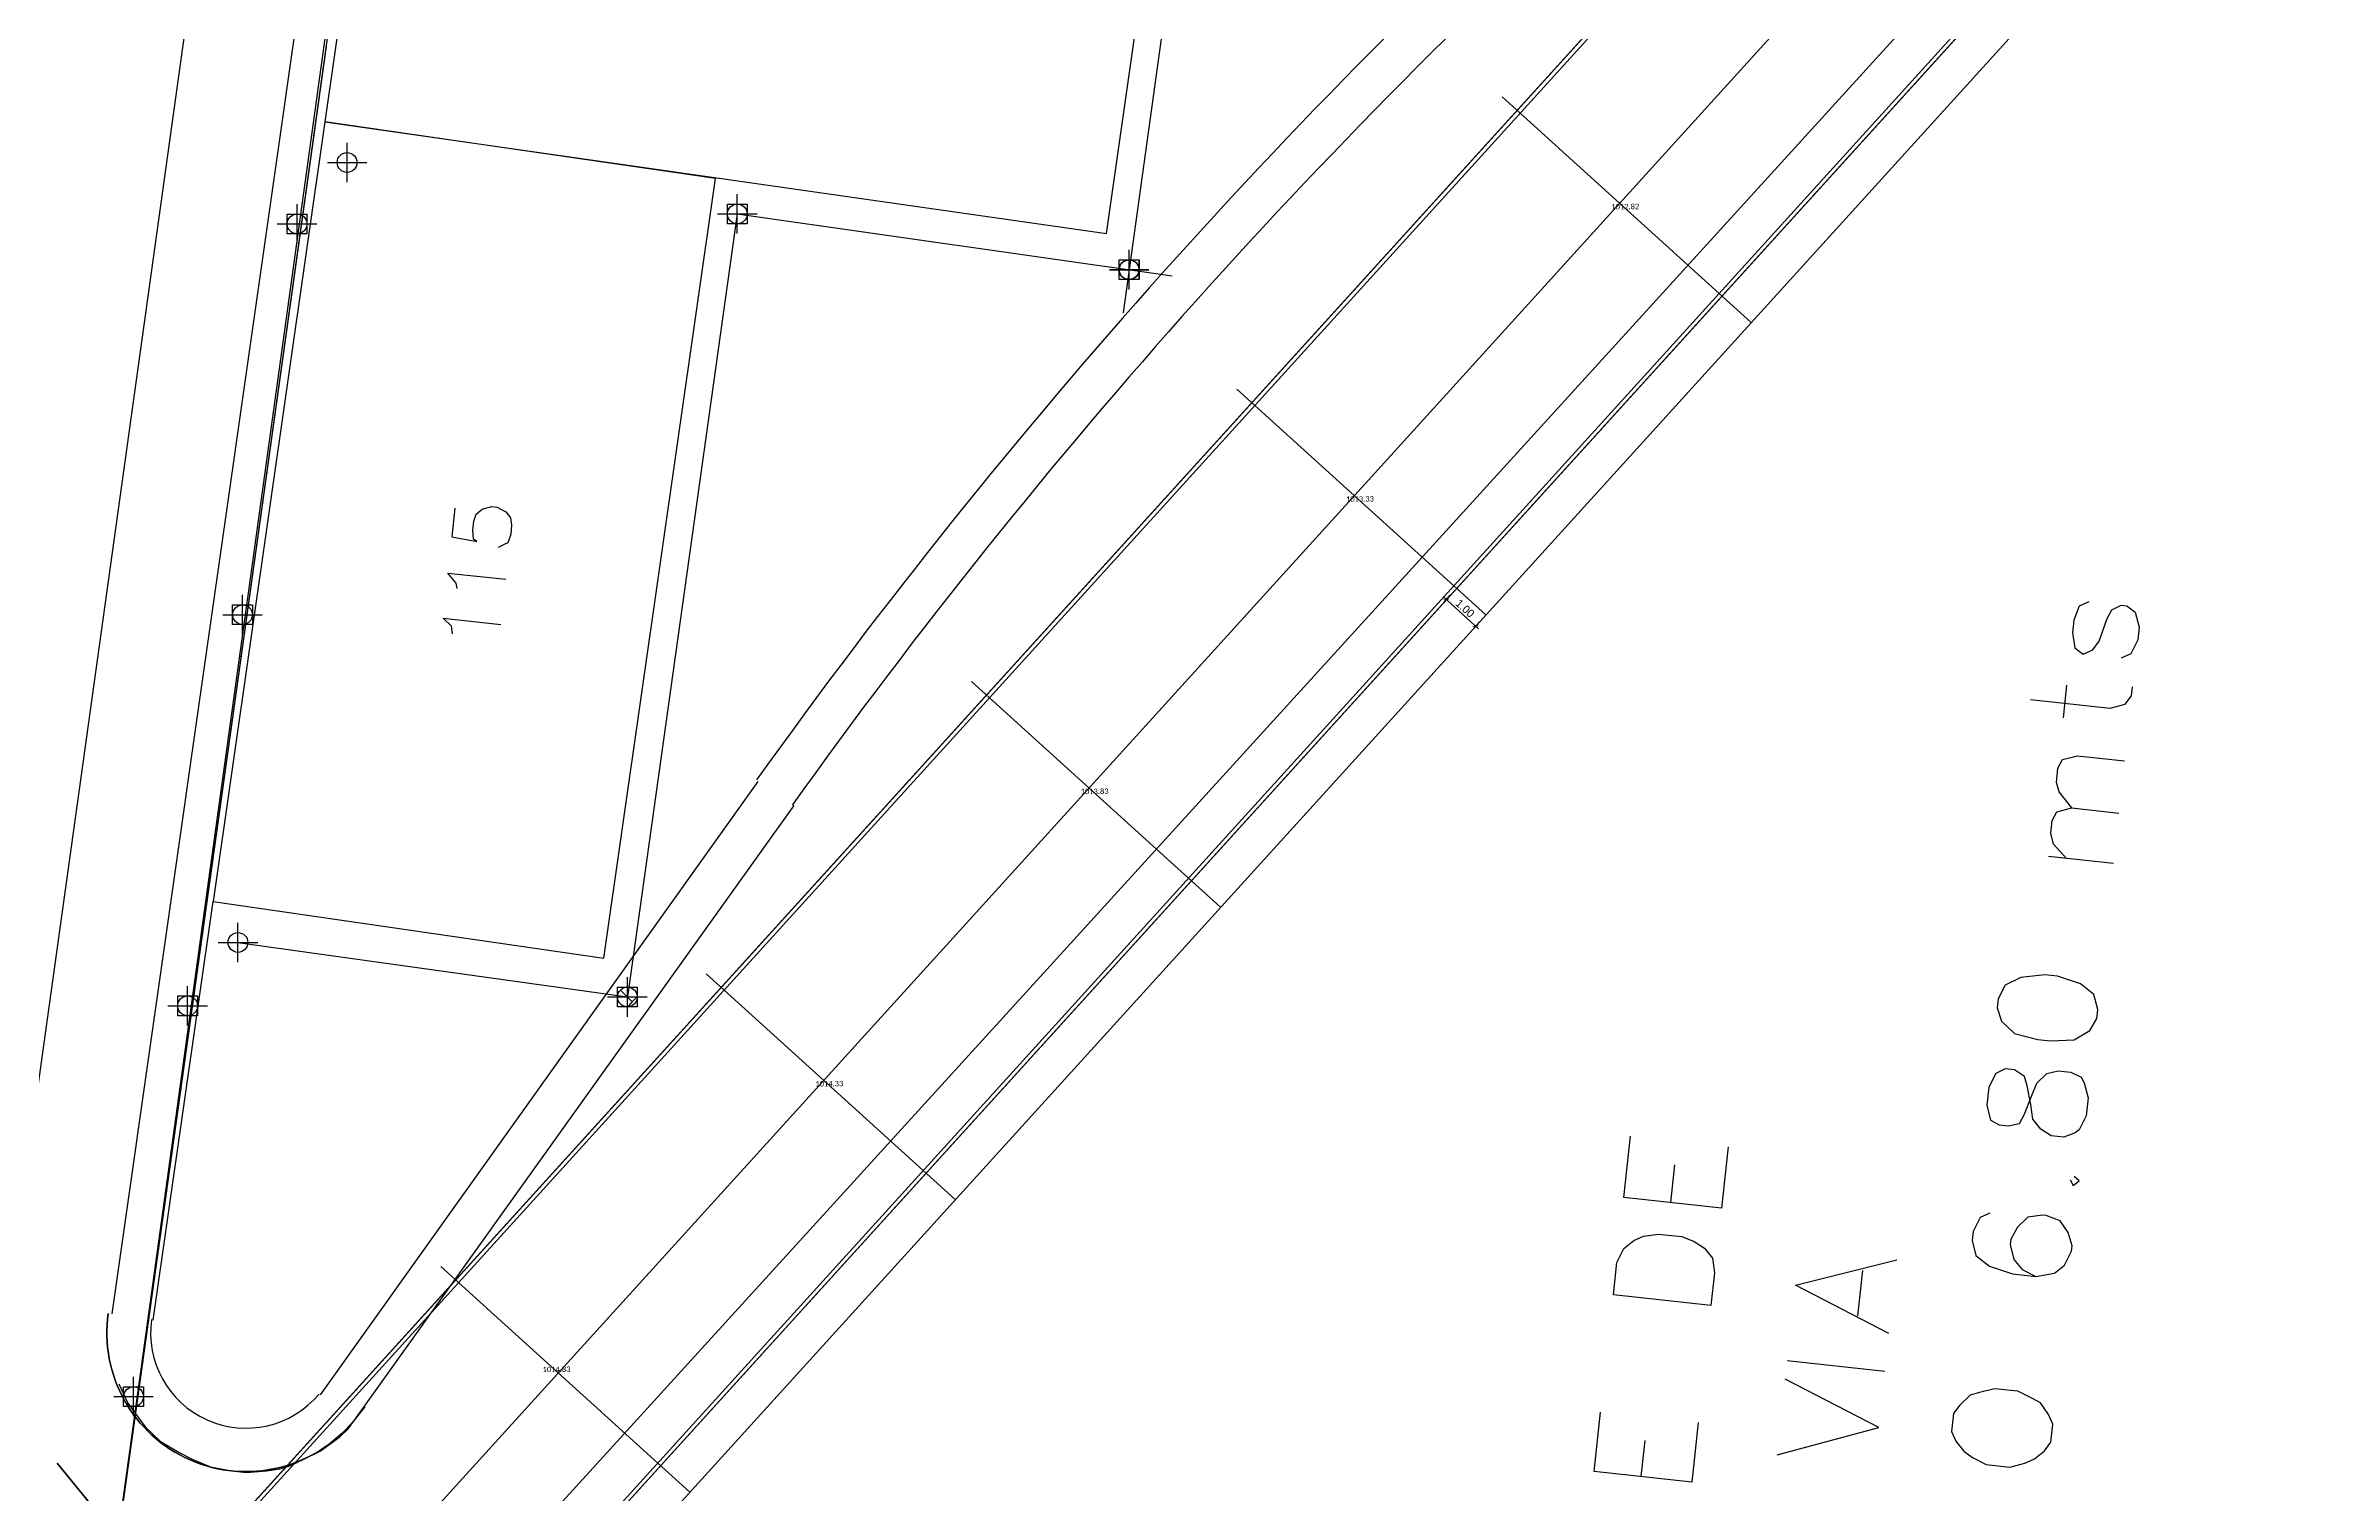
# Model space of a CAD drawing. Header units: metres. Extents: x -977055 to 805873, y -1033982 to 242021.
# Drawn here: x 825.5 to 883.5, y 772.1 to 808.8 of the extents above; entities that cross this region are included whole.
import ezdxf

# ---------------------------------------------------------------- set-up
doc = ezdxf.new("R2010")
doc.units = ezdxf.units.M
doc.header["$PDMODE"] = 32
doc.header["$PDSIZE"] = 1.5
for name, color, linetype in [('12-CONDICIONES EXISTENTES', 2, 'Continuous'), ('C-ROAD-SAMP-TEXT', 11, 'Continuous'), ('linea 1', 1, 'Continuous'), ('LOTE 243', 6, 'Continuous'), ('puntos nov 7', 50, 'Continuous'), ('V-NODE', 1, 'Continuous')]:
    doc.layers.add(name, color=color, linetype=linetype)
doc.layers.add('PDF2_area escolar', color=7, linetype='Continuous', true_color=0x989898)
doc.layers.add('PDF_Geometry', color=7, linetype='Continuous', true_color=0x797979)
doc.layers.get('PDF2_area escolar').off()
doc.styles.add('CITY2', font='stylu.ttf', dxfattribs={"height": 0.2})
doc.styles.get("Standard").update_dxf_attribs({"font": 'arial.ttf'})
doc.dimstyles.new('COTAS2', dxfattribs={"dimtxt": 0.02, "dimasz": 0.1, "dimexe": 0.15, "dimexo": 0.08, "dimgap": 0.05, "dimtad": 1, "dimzin": 0, "dimdsep": 46, "dimtxsty": 'CITY2', "dimblk": 'ARCHTICK', "dimcen": 1, "dimdle": 0.1, "dimclrd": 1, "dimclre": 1, "dimclrt": 2, "dimadec": 0, "dimazin": 0, "dimtfac": 1, "dimtofl": 0, "dimtmove": 0, "dimatfit": 3, "dimldrblk": 'ARCHTICK', "dimfxl": 0.18, "dimtolj": 1, "dimtzin": 0, "dimarcsym": 0})

# ---------------------------------------------------------------- blocks, each defined once
blk = doc.blocks.new('*U274')
at = {"color": 0, "linetype": 'ByBlock', "lineweight": -2, "transparency": 16777216}
for p, q in [((-1, 0), (1, 0)), ((0, -1), (0, 1))]:
    blk.add_line(p, q, dxfattribs=at)
blk.add_circle((0, 0), 0.5, dxfattribs=at)
blk = doc.blocks.new('*U1144', base_point=(833.168, 805.836, 1012.294))
at = {"layer": 'V-NODE', "color": 50, "lineweight": -2, "xscale": 0.5, "yscale": 0.5, "zscale": 0.5}
blk.add_blockref('*U274', (833.168, 805.836, 1012.294), dxfattribs=at)
blk = doc.blocks.new('*U1147', base_point=(830.404, 786.075, 1014.686))
at = {"layer": 'V-NODE', "color": 50, "lineweight": -2, "xscale": 0.5, "yscale": 0.5, "zscale": 0.5}
blk.add_blockref('*U274', (830.404, 786.075, 1014.686), dxfattribs=at)
blk = doc.blocks.new('*U2295')
at = {"color": 0, "linetype": 'ByBlock', "lineweight": -2, "transparency": 16777216}
for p, q in [((-1, 0), (1, 0)), ((0, -1), (0, 1))]:
    blk.add_line(p, q, dxfattribs=at)
blk.add_circle((0, 0), 0.5, dxfattribs=at)
blk = doc.blocks.new('*U2307', base_point=(827.76, 774.57, 1014.561))
at = {"layer": 'V-NODE', "color": 1, "lineweight": -2, "xscale": 0.5, "yscale": 0.5, "zscale": 0.5}
blk.add_blockref('*U2295', (827.76, 774.57, 1014.561), dxfattribs=at)
blk = doc.blocks.new('*U2313', base_point=(829.13, 784.47, 1013.415))
at = {"layer": 'V-NODE', "color": 1, "lineweight": -2, "xscale": 0.5, "yscale": 0.5, "zscale": 0.5}
blk.add_blockref('*U2295', (829.13, 784.47, 1013.415), dxfattribs=at)
blk = doc.blocks.new('*U2319', base_point=(830.52, 794.38, 1012.269))
at = {"layer": 'V-NODE', "color": 1, "lineweight": -2, "xscale": 0.5, "yscale": 0.5, "zscale": 0.5}
blk.add_blockref('*U2295', (830.52, 794.38, 1012.269), dxfattribs=at)
blk = doc.blocks.new('*U2325', base_point=(831.9, 804.28, 1011.123))
at = {"layer": 'V-NODE', "color": 1, "lineweight": -2, "xscale": 0.5, "yscale": 0.5, "zscale": 0.5}
blk.add_blockref('*U2295', (831.9, 804.28, 1011.123), dxfattribs=at)
blk = doc.blocks.new('*U2376', base_point=(840.265, 784.694, 1015.54))
at = {"layer": 'V-NODE', "color": 1, "lineweight": -2, "xscale": 0.5, "yscale": 0.5, "zscale": 0.5}
blk.add_blockref('*U2295', (840.265, 784.694, 1015.54), dxfattribs=at)
blk = doc.blocks.new('*U2379', base_point=(852.97, 803.122, 1014.24))
at = {"layer": 'V-NODE', "color": 1, "lineweight": -2, "xscale": 0.5, "yscale": 0.5, "zscale": 0.5}
blk.add_blockref('*U2295', (852.97, 803.122, 1014.24), dxfattribs=at)
blk = doc.blocks.new('*U2382', base_point=(843.049, 804.533, 1013.37))
at = {"layer": 'V-NODE', "color": 1, "lineweight": -2, "xscale": 0.5, "yscale": 0.5, "zscale": 0.5}
blk.add_blockref('*U2295', (843.049, 804.533, 1013.37), dxfattribs=at)
blk = doc.blocks.new('*U2385', base_point=(852.972, 803.118, 1014.242))
at = {"layer": 'V-NODE', "color": 1, "lineweight": -2, "xscale": 0.5, "yscale": 0.5, "zscale": 0.5}
blk.add_blockref('*U2295', (852.972, 803.118, 1014.242), dxfattribs=at)
blk = doc.blocks.new('*U2497')
at = {"color": 0, "linetype": 'ByBlock', "lineweight": -2, "transparency": 16777216}
for p, q in [((-1, 0), (1, 0)), ((0, -1), (0, 1))]:
    blk.add_line(p, q, dxfattribs=at)
blk.add_lwpolyline([(-0.5, -0.5), (-0.5, 0.5), (0.5, 0.5), (0.5, -0.5)], close=True, dxfattribs=at)
blk = doc.blocks.new('*U2509', base_point=(827.76, 774.57, 1014.561))
at = {"layer": 'V-NODE', "color": 130, "lineweight": -2, "xscale": 0.5, "yscale": 0.5, "zscale": 0.5}
blk.add_blockref('*U2497', (827.76, 774.57, 1014.561), dxfattribs=at)
blk = doc.blocks.new('*U2515', base_point=(829.13, 784.47, 1013.415))
at = {"layer": 'V-NODE', "color": 130, "lineweight": -2, "xscale": 0.5, "yscale": 0.5, "zscale": 0.5}
blk.add_blockref('*U2497', (829.13, 784.47, 1013.415), dxfattribs=at)
blk = doc.blocks.new('*U2521', base_point=(830.52, 794.38, 1012.269))
at = {"layer": 'V-NODE', "color": 130, "lineweight": -2, "xscale": 0.5, "yscale": 0.5, "zscale": 0.5}
blk.add_blockref('*U2497', (830.52, 794.38, 1012.269), dxfattribs=at)
blk = doc.blocks.new('*U2527', base_point=(831.9, 804.28, 1011.123))
at = {"layer": 'V-NODE', "color": 130, "lineweight": -2, "xscale": 0.5, "yscale": 0.5, "zscale": 0.5}
blk.add_blockref('*U2497', (831.9, 804.28, 1011.123), dxfattribs=at)
blk = doc.blocks.new('*U2581', base_point=(840.265, 784.694, 1015.54))
at = {"layer": 'V-NODE', "color": 130, "lineweight": -2, "xscale": 0.5, "yscale": 0.5, "zscale": 0.5}
blk.add_blockref('*U2497', (840.265, 784.694, 1015.54), dxfattribs=at)
blk = doc.blocks.new('*U2584', base_point=(852.97, 803.122, 1014.24))
at = {"layer": 'V-NODE', "color": 130, "lineweight": -2, "xscale": 0.5, "yscale": 0.5, "zscale": 0.5}
blk.add_blockref('*U2497', (852.97, 803.122, 1014.24), dxfattribs=at)
blk = doc.blocks.new('*U2587', base_point=(843.049, 804.533, 1013.37))
at = {"layer": 'V-NODE', "color": 130, "lineweight": -2, "xscale": 0.5, "yscale": 0.5, "zscale": 0.5}
blk.add_blockref('*U2497', (843.049, 804.533, 1013.37), dxfattribs=at)
blk = doc.blocks.new('*U2590', base_point=(852.972, 803.118, 1014.242))
at = {"layer": 'V-NODE', "color": 130, "lineweight": -2, "xscale": 0.5, "yscale": 0.5, "zscale": 0.5}
blk.add_blockref('*U2497', (852.972, 803.118, 1014.242), dxfattribs=at)
blk = doc.blocks.new('base')
at = {"layer": 'PDF_Geometry', "lineweight": 25, "extrusion": (-0.000787417, 0.063364, 0.99799), "elevation": 0.026}
for points in [[(-314.355, -197.288), (-299.601, -195.681), (-292.744, -194.188), (-282.663, -192.111), (-274.476, -190.361), (-258.037, -185.154), (-248.029, -180.61), (-240.539, -177.71), (-228.643, -174.042), (-222.733, -172.714), (-217.384, -171.04), (-209.935, -169.248), (-202.16, -164.759), (-196.196, -160.284), (-195.073, -159.817), (-178.095, -157.457), (-154.298, -156.614), (-136.667, -154.611), (-124.436, -153.164), (-118.066, -151.474), (-100.79, -146.646), (-80.955, -140.967), (-73.385, -139.328), (-61.694, -135.822), (-40.504, -131.604), (-37.727, -130.872), (-17.661, -129.441), (1.311, -127.461), (21.092, -124.929), (41.006, -122.83), (47.376, -123.458), (63.592, -123.186), (81.402, -124.312), (85.639, -96.072), (88.705, -66.393), (92.811, -40.781), (97.16, -22.386), (100.596, -1.562), (102.483, 8.32), (109.691, 37.361), (117.528, 76.62), (126.217, 115.638), (131.513, 149.592), (134.682, 173.973), (136.916, 195.591), (139.956, 229.678), (141.558, 250.676), (142.614, 271.37), (143.252, 283.21), (147.066, 312.938), (152.58, 355.631), (153.554, 396.042), (150.869, 418.02), (151.777, 438.639), (150.959, 458.028), (151.777, 438.639), (150.869, 418.02), (153.554, 396.042), (152.58, 355.631), (147.066, 312.938), (143.252, 283.21), (142.614, 271.37), (141.558, 250.676), (139.956, 229.678), (136.916, 195.591), (134.682, 173.973), (131.513, 149.592), (126.217, 115.638), (117.528, 76.62), (109.691, 37.361), (102.483, 8.32), (100.596, -1.562), (97.16, -22.386), (92.811, -40.781), (88.705, -66.393), (85.639, -96.072), (81.402, -124.312), (63.592, -123.186), (47.376, -123.458), (41.006, -122.83), (21.092, -124.929), (1.311, -127.461), (-17.661, -129.441), (-37.727, -130.872), (-40.504, -131.604), (-61.694, -135.822), (-73.385, -139.328), (-80.955, -140.967), (-100.79, -146.646), (-118.066, -151.474), (-124.436, -153.164), (-136.667, -154.611), (-154.298, -156.614), (-178.095, -157.457), (-195.073, -159.817), (-196.196, -160.284), (-202.16, -164.759), (-209.935, -169.248), (-217.384, -171.04), (-222.733, -172.714), (-228.643, -174.042), (-240.539, -177.71), (-248.029, -180.61), (-258.037, -185.154), (-274.476, -190.361), (-282.663, -192.111), (-292.744, -194.188), (-299.601, -195.681), (-314.355, -197.288), (-312.178, -178.446), (-309.146, -157.898), (-306.876, -132.899), (-305.823, -118.002), (-298.643, -78.802), (-291.055, -45.077), (-282.252, -15.116), (-275.645, 10.473), (-270.319, 33.898), (-263.825, 63.164), (-258.15, 86.408), (-284.424, 123.888)], [(8.705, 193.58), (-11.713, 61.957), (-10.362, 60.079), (28.101, 54.1), (29.985, 55.496), (58.5, 239.445)], [(91.093, 128.17), (91.733, 128.093), (92.016, 130.053), (91.376, 130.13), (91.093, 128.17), (89.215, 126.819), (50.746, 132.753), (49.396, 134.631), (67.752, 253.123), (69.636, 254.519), (108.099, 248.54), (109.45, 246.662)], [(8.56, 202.894), (65.659, 264.226), (104.99, 258.143), (106.869, 259.493), (108.306, 268.733), (119.228, 377.084), (117.811, 447.545)], [(49.557, 219.099), (49.645, 219.831), (49.01, 219.954), (49.096, 219.897), (49.114, 219.663), (49.087, 219.434), (49.019, 219.257), (48.865, 219.136), (48.626, 219.072), (48.489, 219.089), (48.271, 219.208), (48.151, 219.362), (48.127, 219.55), (48.154, 219.778), (48.228, 220.001), (48.325, 220.036), (48.473, 220.111)], [(49.525, 221.144), (49.554, 221.001), (49.755, 220.745), (48.292, 220.921)], [(8.218, 221.993), (8.463, 222.103), (8.598, 222.457), (8.637, 222.777), (8.589, 223.154), (8.377, 223.319), (8.132, 223.209), (7.968, 222.997), (7.759, 222.419), (7.64, 222.202), (7.395, 222.092), (7.258, 222.109), (7.046, 222.274), (6.953, 222.656), (6.991, 222.976), (7.173, 223.325), (7.418, 223.434)], [(49.662, 222.286), (49.686, 222.098), (49.892, 221.888), (48.43, 222.064)], [(9.72, 224.455), (7.709, 224.698), (7.327, 224.605), (7.162, 224.393), (7.135, 224.164)], [(8.896, 224.926), (8.797, 224.103)], [(8.708, 227.22), (9.03, 226.811), (9.094, 226.571), (9.05, 226.205), (8.931, 225.988), (8.549, 225.895), (7.36, 226.038)], [(53.237, 241.563), (41.965, 226.135)], [(52.389, 242.222), (41.065, 226.753)], [(8.863, 228.5), (9.19, 228.136), (9.248, 227.851), (9.21, 227.531), (9.091, 227.313), (8.708, 227.22), (7.52, 227.364)], [(7.674, 228.643), (9.32, 228.445)], [(57.454, 239.618), (55.805, 229.012)], [(17.522, 235.711), (17.709, 237.265), (20.177, 236.968), (19.99, 235.414)], [(18.989, 237.111), (18.873, 236.151)], [(8.872, 236.66), (8.797, 236.808), (8.643, 236.688), (8.769, 236.58)], [(10.918, 237.48), (11.163, 237.59), (11.345, 237.939), (11.372, 238.168), (11.279, 238.55), (10.941, 238.822), (10.363, 239.031), (9.769, 239.103), (9.295, 239.021), (9.039, 238.82), (8.858, 238.47), (8.842, 238.333), (8.94, 237.997), (9.136, 237.695), (9.49, 237.56), (9.582, 237.549), (9.958, 237.596), (10.22, 237.843), (10.396, 238.146), (10.412, 238.283), (10.319, 238.665), (10.118, 238.921), (9.769, 239.103)], [(13.509, 240.507), (15.861, 239.25), (13.283, 238.633)], [(14.287, 240.042), (14.15, 238.899)], [(13.624, 241.467), (16.093, 241.169)], [(16.379, 243.546), (13.795, 242.884), (16.148, 241.627)], [(18.364, 242.704), (18.546, 244.213), (21.014, 243.915), (20.832, 242.407)], [(19.826, 244.058), (19.716, 243.144)]]:
    blk.add_lwpolyline(points, dxfattribs=at)
for points in [[(32.975, 212.333), (31.127, 200.453), (50.887, 197.423), (52.73, 209.257)], [(42.855, 210.818), (52.73, 209.257), (55.805, 229.012), (45.931, 230.573)], [(10.662, 232.271), (10.563, 232.608), (10.23, 232.926), (9.647, 233.089), (9.327, 233.128), (8.722, 233.108), (8.323, 232.878), (8.148, 232.574), (8.12, 232.346), (8.213, 231.963), (8.551, 231.691), (9.129, 231.482), (9.449, 231.444), (10.06, 231.509), (10.453, 231.694), (10.634, 232.043)], [(10.959, 234.74), (10.866, 235.122), (10.648, 235.241), (10.42, 235.268), (10.135, 235.21), (10.016, 234.992), (9.818, 234.506), (9.688, 234.197), (9.426, 233.95), (9.141, 233.892), (8.821, 233.931), (8.558, 234.055), (8.483, 234.203), (8.39, 234.585), (8.445, 235.042), (8.626, 235.392), (8.729, 235.472), (9.02, 235.576), (9.339, 235.537), (9.597, 235.367), (9.798, 235.111), (9.846, 234.735), (9.928, 234.261), (9.991, 234.021), (10.249, 233.851), (10.478, 233.824), (10.723, 233.933), (10.904, 234.282)], [(18.006, 239.733), (20.474, 239.436), (20.375, 238.613), (20.194, 238.264), (19.938, 238.063), (19.693, 237.953), (19.316, 237.906), (18.722, 237.978), (18.413, 238.108), (18.155, 238.278), (17.954, 238.534), (17.907, 238.91)], [(11.956, 243.013), (11.846, 243.258), (11.645, 243.514), (11.433, 243.678), (11.084, 243.86), (10.49, 243.931), (10.108, 243.838), (9.863, 243.728), (9.607, 243.527), (9.442, 243.315), (9.387, 242.858), (9.496, 242.613), (9.692, 242.312), (9.909, 242.193), (10.259, 242.011), (10.853, 241.94), (11.235, 242.033), (11.474, 242.097), (11.736, 242.343), (11.901, 242.556)]]:
    blk.add_lwpolyline(points, close=True, dxfattribs=at)
blk.add_lwpolyline([(58.589, 239.43, 0.759444), (52.409, 242.232, -0.759444)], format="xyb", close=True, dxfattribs=at)
at = {"layer": 'PDF_Geometry', "color": 7, "lineweight": 25, "extrusion": (-0.000787417, 0.063364, 0.99799), "elevation": 0.026}
blk.add_lwpolyline([(58.343, 241.226), (58.124, 241.716), (57.687, 242.325), (57.315, 242.695), (56.839, 242.984), (56.49, 243.165), (56.05, 243.357), (55.507, 243.469), (55.141, 243.513), (54.627, 243.482), (54.296, 243.43), (54.057, 243.366), (53.664, 243.181), (53.27, 242.997), (52.764, 242.64), (52.553, 242.434), (52.389, 242.222), (52.116, 241.884)], dxfattribs=at)
at = {"layer": 'PDF_Geometry', "color": 109, "lineweight": 50, "true_color": 0x136633, "extrusion": (-0.000787417, 0.063364, 0.99799), "elevation": 0.026}
blk.add_lwpolyline([(58.762, 244.7), (59.928, 243.215)], dxfattribs=at)
blk = doc.blocks.new('_ArchTick')
at = {"color": 0, "linetype": 'ByBlock', "const_width": 0.15}
blk.add_lwpolyline([(-0.5, -0.5), (0.5, 0.5)], dxfattribs=at)
blk = doc.blocks.new('*D3886')
at = {"layer": '12-CONDICIONES EXISTENTES', "color": 1, "lineweight": -2, "transparency": 16777216}
blk.add_line((860.929, 794.828), (861.818, 794.022), dxfattribs=at)
at = {"layer": '12-CONDICIONES EXISTENTES', "color": 1, "linetype": 'Continuous', "lineweight": -2, "transparency": 16777216}
for p, q in [((860.947, 794.699), (861.104, 794.872)), ((861.688, 794.027), (861.845, 794.2))]:
    blk.add_line(p, q, dxfattribs=at)
at = {"layer": 'Defpoints', "color": 0, "transparency": 16777216}
for p in [(860.893, 794.64, 1007.297), (861.634, 793.968, 1007.297), (861.744, 794.089)]:
    blk.add_point(p, dxfattribs=at)
at = {"layer": '12-CONDICIONES EXISTENTES', "color": 1, "lineweight": -2, "transparency": 16777216, "xscale": 0.1, "yscale": 0.1, "zscale": 0.1}
for p, rotation in [((861.003, 794.761), 137.7922083960271), ((861.744, 794.089), 317.7922083960271)]:
    blk.add_blockref('_ArchTick', p, dxfattribs=dict(at, rotation=rotation))
at = {"layer": '12-CONDICIONES EXISTENTES', "color": 2, "transparency": 16777216, "insert": (861.477, 794.538), "char_height": 0.2, "attachment_point": 5, "rotation": 317.79221, "style": 'CITY2'}
blk.add_mtext('\\A1;1.00', dxfattribs=at)

msp = doc.modelspace()

# ---------------------------------------------------------------- linework, layer by layer
at = {"color": 1, "elevation": 2022.29234}
msp.add_lwpolyline([(826.85026, 767.27004), (874.73821, 1114.15611), (868.36224, 1120.78784), (818.82259, 761.82294), (826.85026, 767.27004)], dxfattribs=at)
at = {"color": 1}
msp.add_lwpolyline([(876.55586, 822.32771), (881.74085, 817.62496), (820.91676, 750.56366), (818.0546, 757.82744), (817.04388, 760.39249), (826.67517, 767.33201), (876.55586, 822.32771)], dxfattribs=at)
at = {"layer": '12-CONDICIONES EXISTENTES', "color": 1}
for points, elevation in [([(829.75918, 814.21457), (822.83643, 764.54649)], 1011.104), ([(833.32471, 813.7176), (826.40196, 764.04952)], 1011.104), ([(832.63553, 808.77304), (826.40196, 764.04952)], 1011.104), ([(832.63553, 808.77304), (826.40196, 764.04952)], 1011.104), ([(832.63553, 808.77304), (826.40196, 764.04952)], 1011.104), ([(832.63553, 808.77304), (826.40196, 764.04952)], 1011.104), ([(832.63553, 808.77304), (826.40196, 764.04952)], 1011.104), ([(832.63553, 808.77304), (826.40196, 764.04952)], 1011.104), ([(832.63553, 808.77304), (826.40196, 764.04952)], 1011.104), ([(832.63553, 808.77304), (826.40196, 764.04952)], 1011.104), ([(862.41718, 807.49797), (868.72049, 801.78093)], 2014.594), ([(855.69897, 800.09084), (862.00227, 794.37379)], 2014.594), ([(848.98076, 792.68371), (855.28406, 786.96666)], 2014.594), ([(842.26254, 785.27658), (848.56585, 779.55953)], 2014.594), ([(835.54433, 777.86944), (841.84763, 772.1524)], 2014.594)]:
    msp.add_lwpolyline(points, dxfattribs=dict(at, elevation=elevation))
at = {"layer": 'linea 1'}
for points, elevation in [([(854.614, 815.005), (852.8193, 802.02837)], 1012.991), ([(843.049, 804.533), (840.265, 784.694)], 1013.37), ([(843.049, 804.533), (854.05963, 802.96734)], 1013.37), ([(830.404, 786.075), (840.265, 784.694)], 1014.686)]:
    msp.add_lwpolyline(points, dxfattribs=dict(at, elevation=elevation))
at = {"layer": 'LOTE 243'}
for points, elevation in [([(826.74925, 767.26483), (877.10198, 822.78099)], 1007.297), ([(826.77377, 767.44071), (877.00719, 822.82532)], 1007.297), ([(820.11976, 754.89465), (876.15051, 816.67107)], 1007.297), ([(820.87821, 750.67), (878.42319, 814.11594)], 1007.297), ([(820.91676, 750.56366), (878.57126, 814.13034)], 1007.297), ([(822.11528, 750.39659), (879.23221, 813.37058)], 1007.297), ([(840.265, 784.444), (840.39002, 784.56902), (840.0882, 784.87075)], 1015.54), ([(840.265, 784.444), (840.515, 784.694)], 1015.54)]:
    msp.add_lwpolyline(points, dxfattribs=dict(at, elevation=elevation))
at = {"layer": 'PDF_Geometry', "lineweight": 25, "extrusion": (-0.000787417, 0.063364, 0.99799)}
for centre, radius, start, end in [((-975.22897, -624.59529, 1060.76006), 151.12371, 311.2889049, 323.7910224), ((-975.22709, -624.5971, 1060.76006), 150.01619, 311.2888211, 323.7911564), ((-840.18831, -699.9901, 1060.76006), 2.41696, 351.1805083, 139.2662593)]:
    msp.add_arc(centre, radius, start, end, dxfattribs=at)

# ---------------------------------------------------------------- block references
at = {"layer": 'PDF2_area escolar'}
msp.add_blockref('base', (882.736, 1016.336, 999.038), dxfattribs=at)
at = {"layer": 'puntos nov 7'}
for name, p in [('*U1144', (833.168, 805.836, 1012.294)), ('*U1147', (830.404, 786.075, 1014.686))]:
    msp.add_blockref(name, p, dxfattribs=at)
at = {"layer": 'V-NODE'}
for name, p in [('*U2382', (843.049, 804.533, 1013.37)), ('*U2587', (843.049, 804.533, 1013.37)), ('*U2325', (831.9, 804.28, 1011.123)), ('*U2527', (831.9, 804.28, 1011.123)), ('*U2379', (852.97, 803.122, 1014.24)), ('*U2584', (852.97, 803.122, 1014.24)), ('*U2385', (852.972, 803.118, 1014.242)), ('*U2590', (852.972, 803.118, 1014.242)), ('*U2319', (830.52, 794.38, 1012.269)), ('*U2521', (830.52, 794.38, 1012.269)), ('*U2313', (829.13, 784.47, 1013.415)), ('*U2515', (829.13, 784.47, 1013.415)), ('*U2376', (840.265, 784.694, 1015.54)), ('*U2581', (840.265, 784.694, 1015.54)), ('*U2307', (827.76, 774.57, 1014.561)), ('*U2509', (827.76, 774.57, 1014.561))]:
    msp.add_blockref(name, p, dxfattribs=at)

# ---------------------------------------------------------------- texts
at = {"layer": 'C-ROAD-SAMP-TEXT', "color": 11, "linetype": 'Continuous', "lineweight": -3, "char_height": 0.15, "attachment_point": 8, "rotation": 0.5711077}
for s, insert in [('{\\fCalibri|b0|i0|c0|p34;\\H0.91667x;\\C256;1012.82}', (865.53436, 804.64767, 2014.594)), ('{\\fCalibri|b0|i0|c0|p34;\\H0.91667x;\\C256;1013.33}', (858.81615, 797.24054, 2014.594)), ('{\\fCalibri|b0|i0|c0|p34;\\H0.91667x;\\C256;1013.83}', (852.09794, 789.83341, 2014.594)), ('{\\fCalibri|b0|i0|c0|p34;\\H0.91667x;\\C256;1014.33}', (845.37972, 782.42627, 2014.594)), ('{\\fCalibri|b0|i0|c0|p34;\\H0.91667x;\\C256;1014.83}', (838.47271, 775.19038, 2014.594))]:
    msp.add_mtext(s, dxfattribs=dict(at, insert=insert))

# ---------------------------------------------------------------- dimensions: what is measured, and where the dimension line sits
at = {"layer": '12-CONDICIONES EXISTENTES', "color": 1}
dim = msp.add_aligned_dim(p1=(860.89339, 794.63969, 1007.297), p2=(861.6341, 793.96787, 1007.297), distance=0.16322, dimstyle='COTAS2', dxfattribs=at)
dim.commit()
dim.dimension.update_dxf_attribs({"geometry": '*D3886', "text_midpoint": (861.47658, 794.53844)})

doc.saveas('drawing.dxf')
